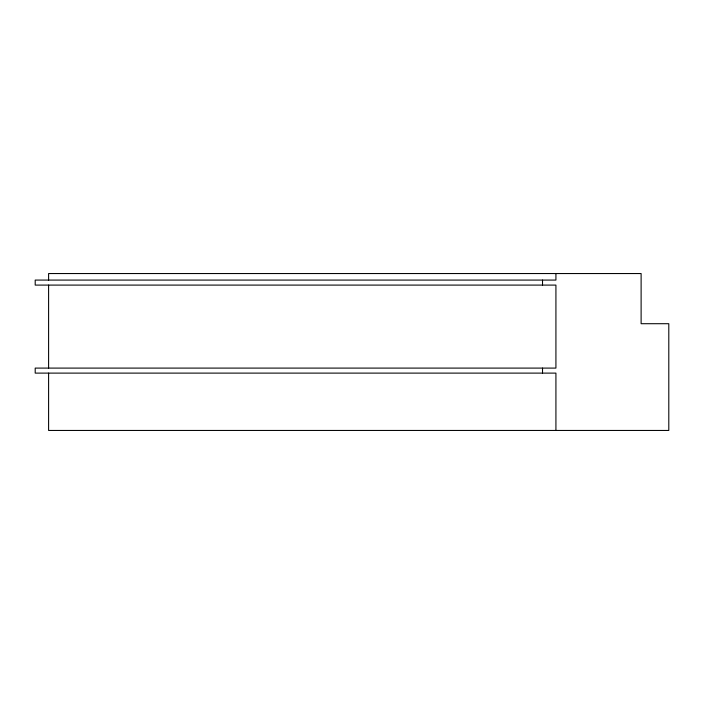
<?xml version="1.0" encoding="UTF-8"?>
<svg xmlns="http://www.w3.org/2000/svg" width="704" height="704" viewBox="0 0 704 704"><rect width="100%" height="100%" fill="white"/><g stroke="black" fill="none" stroke-linecap="round" stroke-linejoin="round"><path stroke-width="1.06" d="M555.922 273.548L555.922 280.078L35.2 280.078L35.2 285.094L555.922 285.094L555.922 368.095L35.2 368.095L35.2 373.111L555.922 373.111L555.922 430.452M542.52 280.078L542.52 285.094M542.52 368.095L542.52 373.111M48.602 280.078L48.602 273.548L641.115 273.548L641.115 323.708L668.8 323.708L668.8 430.452L48.602 430.452L48.602 373.111M48.602 285.094L48.602 368.095"/></g></svg>
